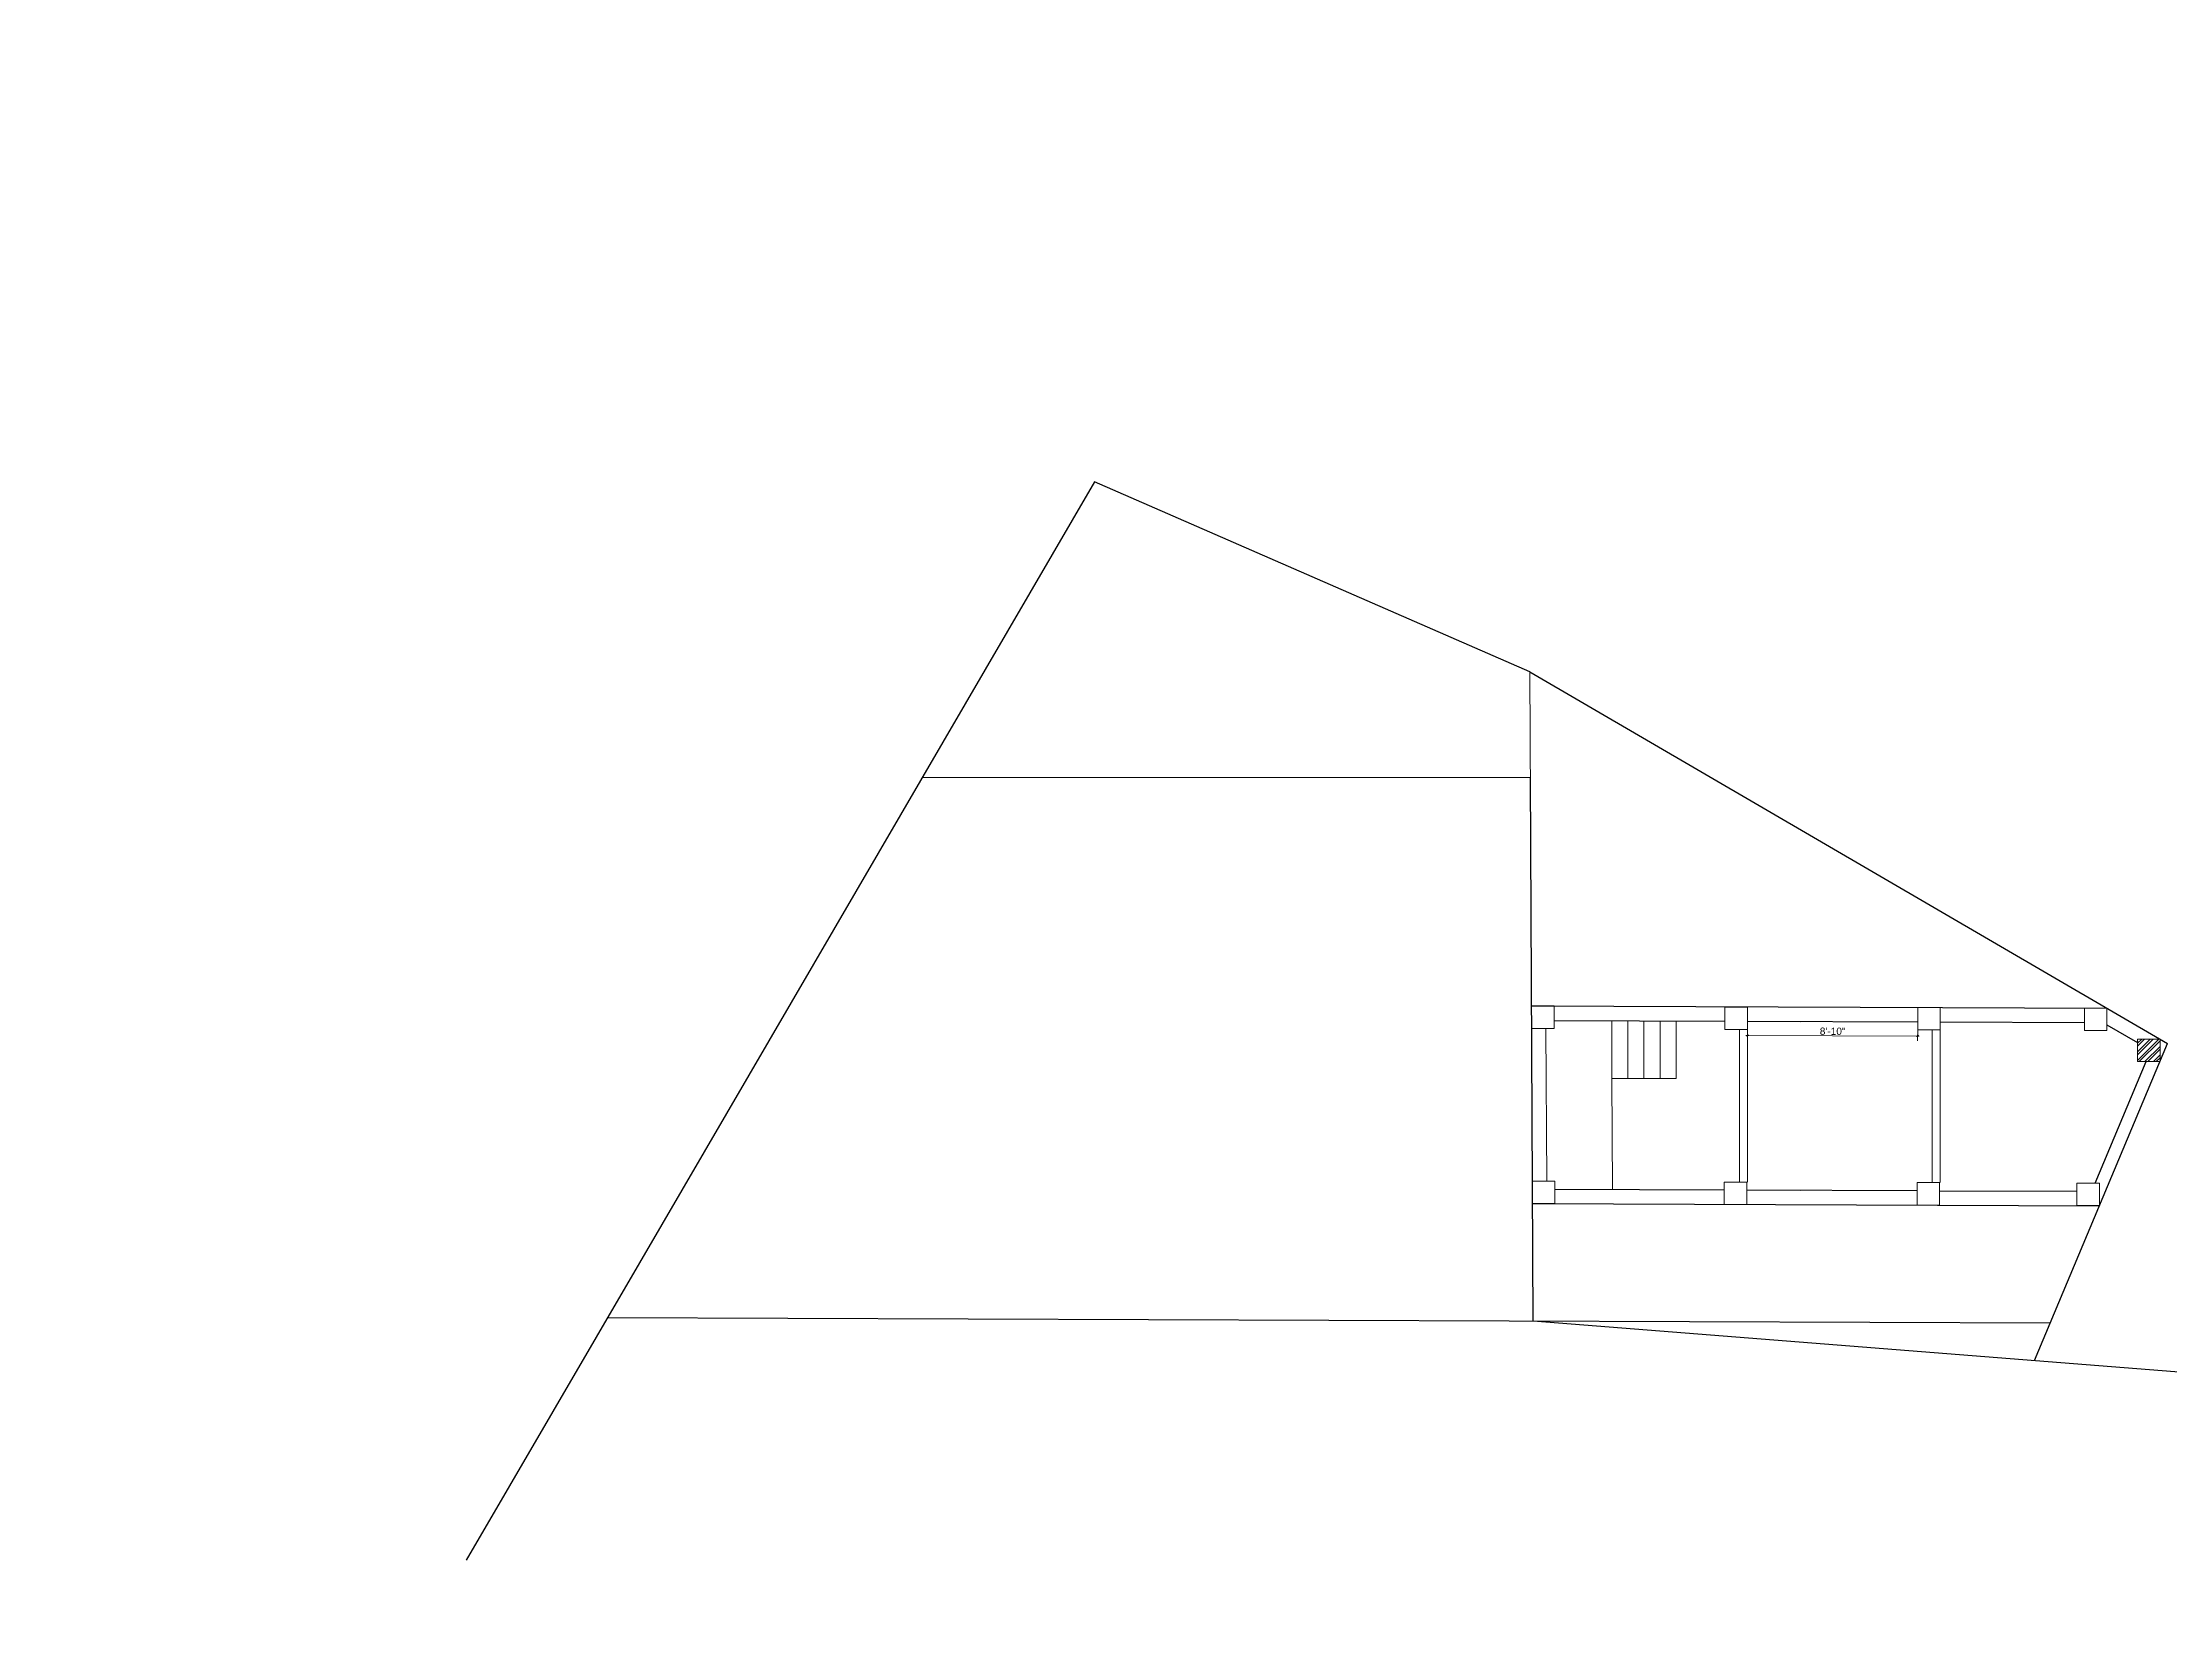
# Model space of a CAD drawing. Header units: inches. Extents: x 6873 to 34015, y -4010 to 8204.
# Drawn here: x 15419 to 16743, y -2633 to -1655 of the extents above; entities that cross this region are included whole.
import ezdxf

# ---------------------------------------------------------------- set-up
doc = ezdxf.new("R2010")
doc.units = ezdxf.units.IN
doc.header["$LTSCALE"] = 5
doc.header["$MEASUREMENT"] = 0
doc.layers.add('A-WALL', color=7, linetype='Continuous', lineweight=9)
doc.layers.add('dim line', color=7, linetype='Continuous', lineweight=15, true_color=0xfab2b2)
doc.layers.add('WALL', color=7, linetype='Continuous')
doc.styles.get("Standard").update_dxf_attribs({"font": 'arial.ttf'})
doc.dimstyles.new('Standard$0', dxfattribs={"dimtxt": 6, "dimasz": 4, "dimexe": 3, "dimexo": 6, "dimgap": 3, "dimtad": 1, "dimdec": 1, "dimzin": 0, "dimdsep": 46, "dimlunit": 4, "dimtxsty": 'Standard', "dimcen": 0.09, "dimclrd": 6, "dimclre": 6, "dimclrt": 7, "dimadec": 0, "dimazin": 0, "dimtfac": 1, "dimtdec": 1, "dimtix": 1, "dimtofl": 0, "dimtmove": 1, "dimatfit": 3, "dimfxl": 1, "dimtolj": 1, "dimtzin": 0, "dimlwd": 18, "dimlwe": 18, "dimarcsym": 0})

# ---------------------------------------------------------------- blocks, each defined once
blk = doc.blocks.new('oblique')
at = {"color": 0, "lineweight": -2}
blk.add_line((0.25, 0.25), (-0.25, -0.25), dxfattribs=at)
at = {"layer": 'dim line', "lineweight": 9}
for p, q in [((-0.4375, 0), (0.4375, 0)), ((0, 0.4375), (0, -0.4375))]:
    blk.add_line(p, q, dxfattribs=at)
blk = doc.blocks.new('*D434')
at = {"layer": 'A-WALL', "color": 47, "lineweight": 0, "ltscale": 5, "transparency": 16777216}
for p, q in [((16479.9, -2268.8), (16479.8, -2275.6)), ((16585.9, -2269.1), (16585.8, -2276))]:
    blk.add_line(p, q, dxfattribs=at)
at = {"layer": 'A-WALL', "color": 33, "lineweight": 0, "ltscale": 5, "transparency": 16777216}
blk.add_line((16479.8, -2272.6), (16585.8, -2273), dxfattribs=at)
at = {"layer": 'Defpoints', "color": 0, "ltscale": 5, "transparency": 16777216}
for p in [(16479.9, -2263.8), (16585.8, -2273), (16585.9, -2264.1)]:
    blk.add_point(p, dxfattribs=at)
at = {"layer": 'A-WALL', "color": 33, "lineweight": 0, "ltscale": 5, "transparency": 16777216, "xscale": 2, "yscale": 2, "zscale": 2}
for p, rotation in [((16479.8, -2272.6), 179.7874920714083), ((16585.8, -2273), 359.7874920714083)]:
    blk.add_blockref('oblique', p, dxfattribs=dict(at, rotation=rotation))
at = {"layer": 'A-WALL', "color": 7, "ltscale": 5, "transparency": 16777216, "insert": (16532.9, -2270), "char_height": 4.5, "attachment_point": 5, "rotation": 359.7875}
blk.add_mtext('\\A1;8\'-10"', dxfattribs=at)
blk = doc.blocks.new('_OBLIQUE')
at = {"color": 0, "linetype": 'ByBlock'}
blk.add_line((-0.5, -0.5), (0.5, 0.5), dxfattribs=at)

msp = doc.modelspace()

# ---------------------------------------------------------------- hatches: boundary and pattern name
at = {"layer": 'A-WALL', "ltscale": 5}
h = msp.add_hatch(dxfattribs=at)
h.set_pattern_fill('ANSI32', color=256, scale=10, style=0)
h.set_pattern_definition([(45, (9126.119, -964.4646), (-2.6516504, 2.6516504), []), (45, (9127.8867, -964.4646), (-2.6516504, 2.6516504), [])])
h.paths.add_polyline_path([(16736.64, -2274.83), (16722.64, -2274.83), (16722.64, -2288.83), (16736.64, -2288.83)])

# ---------------------------------------------------------------- linework, layer by layer
for p, q in [((16346.41, -2450.26), (16344.48, -2046.26)), ((16395.45, -2263.44), (16395.45, -2299.44)), ((16405.45, -2263.44), (16405.45, -2299.44)), ((16415.45, -2263.44), (16415.45, -2299.44)), ((16425.45, -2263.44), (16425.45, -2299.44)), ((16435.45, -2263.44), (16435.45, -2299.44)), ((16354.92, -2363.26), (16354.47, -2268.26)), ((16474.88, -2268.9), (16474.88, -2363.9)), ((16479.88, -2268.9), (16479.88, -2363.9)), ((16594.88, -2269.17), (16594.88, -2364.17)), ((16599.88, -2269.17), (16599.88, -2364.17)), ((16395.78, -2368.43), (16395.45, -2299.44)), ((16395.45, -2299.44), (16435.45, -2299.44))]:
    msp.add_line(p, q, dxfattribs=at)
for points in [[(16345.47, -2254.26), (16359.47, -2254.26), (16359.47, -2268.26), (16345.47, -2268.26)], [(16465.88, -2254.9), (16479.88, -2254.9), (16479.88, -2268.9), (16465.88, -2268.9)], [(16585.88, -2255.17), (16599.88, -2255.17), (16599.88, -2269.17), (16585.88, -2269.17)], [(16689.62, -2255.59), (16703.62, -2255.59), (16703.62, -2269.59), (16689.62, -2269.59)], [(16722.64, -2274.83), (16736.64, -2274.83), (16736.64, -2288.83), (16722.64, -2288.83)], [(16345.99, -2363.26), (16359.99, -2363.26), (16359.99, -2377.26), (16345.99, -2377.26)], [(16465.47, -2363.9), (16479.47, -2363.9), (16479.47, -2377.9), (16465.47, -2377.9)], [(16585.47, -2364.17), (16599.47, -2364.17), (16599.47, -2378.17), (16585.47, -2378.17)], [(16684.92, -2364.52), (16698.92, -2364.52), (16698.92, -2378.52), (16684.92, -2378.52)]]:
    msp.add_lwpolyline(points, close=True, dxfattribs=at)
msp.add_circle((15105.47, 278.39), 4288.21, dxfattribs=at)
at = {"layer": 'WALL', "ltscale": 5}
for p, q in [((16073.55, -1928.01), (15790.18, -2414.2)), ((16344.48, -2046.26), (16073.55, -1928.01)), ((16344.48, -2046.26), (16741.37, -2277.59)), ((16344.79, -2112.26), (15966.29, -2112.04)), ((16346.41, -2450.26), (16344.79, -2112.26)), ((16345.4, -2254.26), (16703.62, -2255.59)), ((16359.47, -2263.31), (16465.88, -2263.7)), ((16479.88, -2263.76), (16513.07, -2263.88)), ((16479.88, -2263.76), (16585.88, -2264.15)), ((16599.88, -2264.2), (16689.62, -2264.53)), ((16703.62, -2266), (16722.64, -2277.09)), ((16658.44, -2474.86), (16741.37, -2277.59)), ((16696.29, -2364.52), (16728.09, -2288.83)), ((16359.99, -2368.31), (16465.47, -2368.7)), ((16479.47, -2368.75), (16512.66, -2368.88)), ((16479.47, -2368.75), (16585.47, -2369.15)), ((16599.47, -2369.2), (16684.92, -2369.52)), ((16345.99, -2377.26), (16698.92, -2378.57)), ((15790.18, -2414.2), (15682.43, -2599.07)), ((15770.41, -2448.12), (16668.28, -2451.45)), ((16346.41, -2450.26), (16769.47, -2483.62))]:
    msp.add_line(p, q, dxfattribs=at)

# ---------------------------------------------------------------- dimensions: what is measured, and where the dimension line sits
at = {"layer": 'A-WALL', "ltscale": 5}
dim = msp.add_aligned_dim(p1=(16479.88, -2263.76), p2=(16585.88, -2264.15), distance=-8.81, dimstyle='Standard$0', override={"dimtxt": 4.5, "dimasz": 2, "dimexo": 5, "dimgap": 0.5, "dimzin": 12, "dimpost": '\\X', "dimblk": 'oblique', "dimcen": 3, "dimclrd": 33, "dimclre": 47, "dimtfac": 0.5, "dimfxl": 3, "dimlwd": 0, "dimlwe": 0}, dxfattribs=at)
dim.commit()
dim.dimension.update_dxf_attribs({"geometry": '*D434', "text_midpoint": (16532.85, -2269.96)})

doc.saveas('drawing.dxf')
